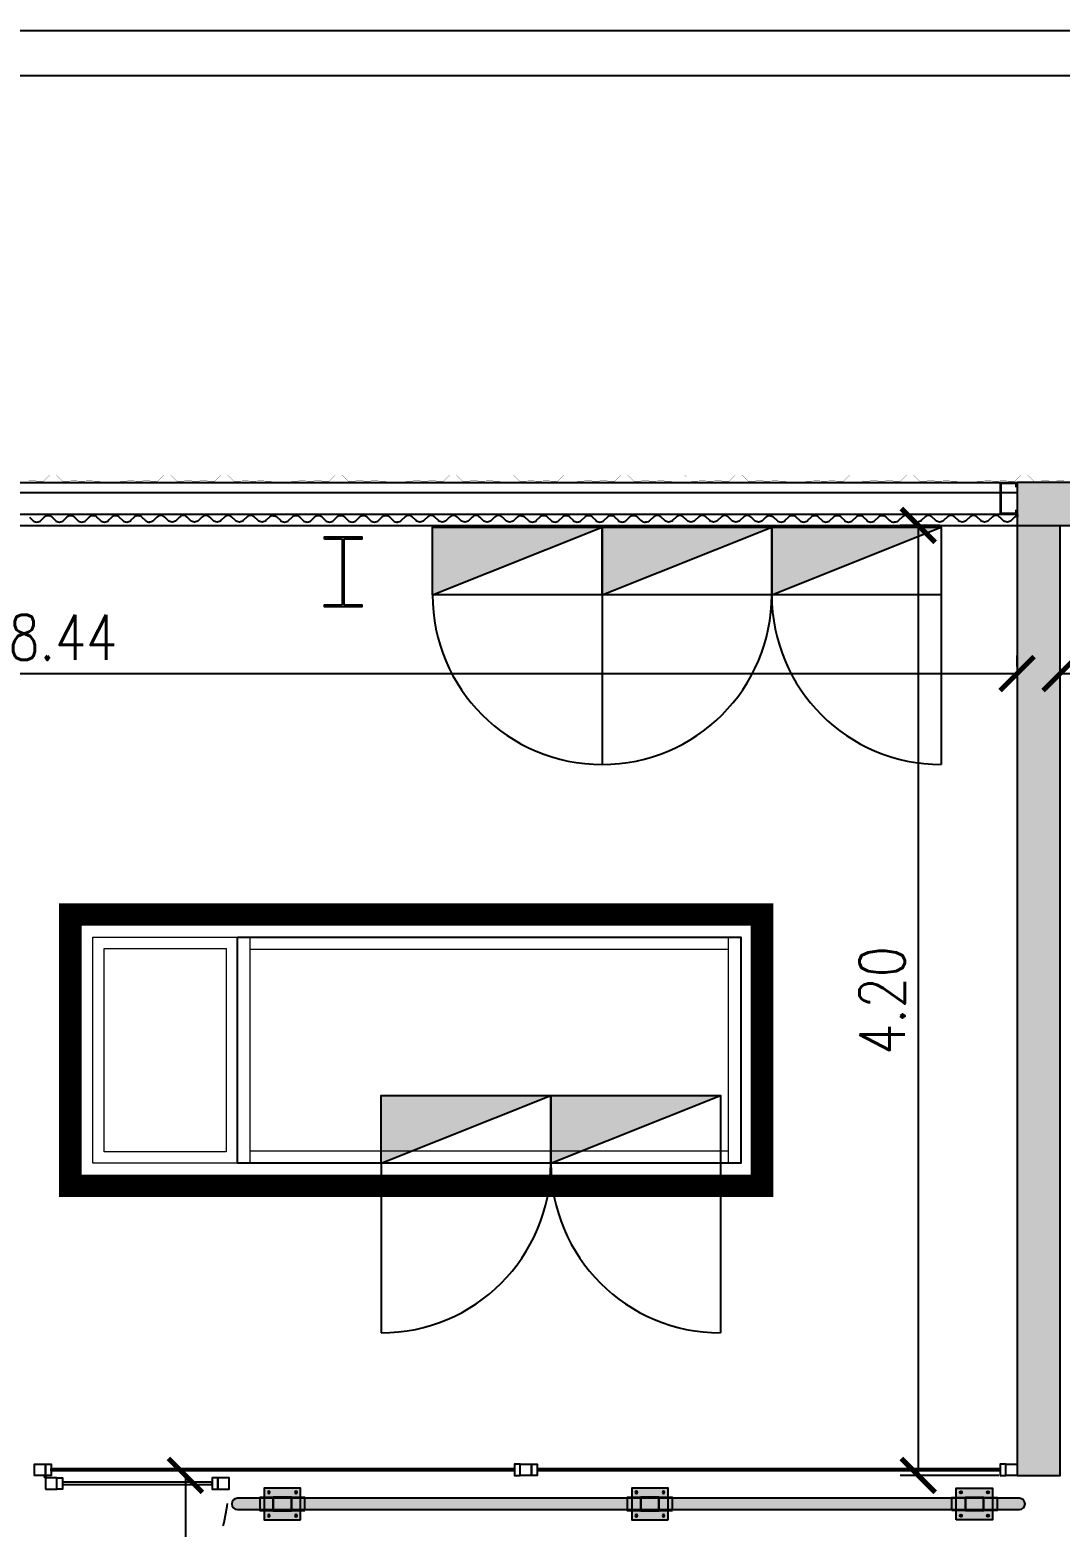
# Model space of a CAD drawing. Header units: millimetres. Extents: x -129 to 3172, y -143 to 919.
# Drawn here: x -49.12 to -44.57, y 37.16 to 43.78 of the extents above; entities that cross this region are included whole.
import ezdxf

# ---------------------------------------------------------------- set-up
doc = ezdxf.new("R2010")
doc.units = ezdxf.units.MM
doc.header["$LTSCALE"] = 0.1
doc.linetypes.add('DASHED2', pattern=[0.375, 0.25, -0.125])
doc.linetypes.add('HIDDEN', pattern=[9.525, 6.35, -3.175])
for name, color, linetype in [('A-CHAPA ACANALADA', 8, 'Continuous'), ('A-CHAPA TRAPEZOIDAL', 3, 'Continuous'), ('A-MURO BLOCK', 4, 'Continuous'), ('A-VISTAS', 251, 'Continuous'), ('C-METALICA', 8, 'Continuous'), ('D-PARACHOQUE', 8, 'Continuous'), ('E-GENERAL', 8, 'Continuous'), ('H-HATCH MURO', 252, 'Continuous'), ('MET-COLUMNA METALICA', 3, 'Continuous'), ('MET-CORREAS DE CV', 1, 'Continuous'), ('MET-LANA VIDRIO', 8, 'Continuous'), ('P-PINT VIAL AMARILLA', 9, 'Continuous'), ('RLV-CORDONES', 2, 'Continuous'), ('zA-COTAS', 1, 'Continuous')]:
    doc.layers.add(name, color=color, linetype=linetype)
doc.styles.add('ROMANS', font='ROMANS.SHX', dxfattribs={"width": 0.8, "height": 0.2})
doc.linetypes.add('REFERENCIAL CORTE TRANSVERSAL WM$0$BATTING', pattern='A,0.00254,-2.54,[134,ltypeshp.shx,S=2.54,R=0,X=-2.54,Y=0],-5.08,[134,ltypeshp.shx,S=2.54,R=180,X=2.54,Y=0],-2.54', length=10.16254)
doc.dimstyles.new('COTA 1-125', dxfattribs={"dimtxt": 0.2, "dimasz": 0.15, "dimexe": 0.08, "dimexo": 0.08, "dimgap": 0.06, "dimtad": 1, "dimzin": 0, "dimdsep": 46, "dimtxsty": 'ROMANS', "dimblk": 'ARCHTICK', "dimcen": 0, "dimclrd": 256, "dimclre": 8, "dimclrt": 3, "dimadec": 0, "dimazin": 0, "dimtfac": 1, "dimtofl": 0, "dimtmove": 0, "dimatfit": 3, "dimldrblk": 'ARCHTICK', "dimfxl": 1, "dimtolj": 1, "dimtzin": 0, "dimlwd": -1, "dimlwe": -1, "dimarcsym": 0})

# ---------------------------------------------------------------- blocks, each defined once
blk = doc.blocks.new('GABINETE 1500')
at = {"layer": 'E-GENERAL', "ltscale": 2000}
h = blk.add_hatch(color=256, dxfattribs=at)
edge = h.paths.add_edge_path(flags=17)
edge.add_line((0, 0), (750, 300))
h.paths.add_polyline_path([(0, 0), (750, 300), (0, 300)])
h = blk.add_hatch(color=256, dxfattribs=at)
edge = h.paths.add_edge_path(flags=17)
edge.add_line((750, 0), (1500, 300))
h.paths.add_polyline_path([(750, 0), (1500, 300), (750, 300)])
for p, q in [((0, 0), (750, 300)), ((750, 0), (1500, 300))]:
    blk.add_line(p, q, dxfattribs=at)
at = {"layer": 'E-GENERAL'}
for p, q in [((0, 0), (0, -750)), ((1500, 0), (1500, -750))]:
    blk.add_line(p, q, dxfattribs=at)
at = {"layer": 'E-GENERAL', "ltscale": 2000}
for points in [[(0, 0), (0, 300), (750, 300), (750, 0)], [(750, 0), (750, 300), (1500, 300), (1500, 0)]]:
    blk.add_lwpolyline(points, close=True, dxfattribs=at)
at = {"layer": 'E-GENERAL', "linetype": 'Continuous'}
for centre, start, end in [((0, 0), 270, 360), ((1500, 0), 180, 270)]:
    blk.add_arc(centre, 750, start, end, dxfattribs=at)
blk = doc.blocks.new('GABINETE 750')
at = {"layer": 'E-GENERAL', "ltscale": 2000}
h = blk.add_hatch(color=256, dxfattribs=at)
edge = h.paths.add_edge_path(flags=17)
edge.add_line((0, -300), (750, 0))
h.paths.add_polyline_path([(0, -300), (750, 0), (0, 0)])
blk.add_line((0, -300), (750, 0), dxfattribs=at)
at = {"layer": 'E-GENERAL'}
blk.add_line((750, -300), (750, -1050), dxfattribs=at)
at = {"layer": 'E-GENERAL', "ltscale": 2000}
blk.add_lwpolyline([(0, -300), (0, 0), (750, 0), (750, -300)], close=True, dxfattribs=at)
at = {"layer": 'E-GENERAL'}
blk.add_arc((750, -300), 750, 180, 270, dxfattribs=at)
blk = doc.blocks.new('CMETP')
at = {"layer": 'MET-COLUMNA METALICA'}
blk.add_hatch(color=256, dxfattribs=at).paths.add_polyline_path([(-0.0825, 0), (-0.0825, 0.0097), (-0.0073, 0.0097, 0.414214), (-0.0029, 0.0141), (-0.0029, 0.2958, 0.414214), (-0.0073, 0.3002), (-0.0825, 0.3002), (-0.0825, 0.31), (0.0825, 0.31), (0.0825, 0.3002), (0.0073, 0.3002, 0.414214), (0.0029, 0.2958), (0.0029, 0.0141, 0.414214), (0.0073, 0.0097), (0.0825, 0.0097), (0.0825, 0)])
blk.add_lwpolyline([(0.0825, 0.3002), (0.0825, 0.31), (-0.0825, 0.31), (-0.0825, 0.3002), (-0.0073, 0.3002, -0.414214), (-0.0029, 0.2958), (-0.0029, 0.0141, -0.414214), (-0.0073, 0.0097), (-0.0825, 0.0097), (-0.0825, 0), (0.0825, 0), (0.0825, 0.0097), (0.0073, 0.0097, -0.414214), (0.0029, 0.0141), (0.0029, 0.2958, -0.414214), (0.0073, 0.3002)], format="xyb", close=True, dxfattribs=at)
blk = doc.blocks.new('CF')
at = {"layer": 'E-GENERAL', "ltscale": 2000}
h = blk.add_hatch(color=256, dxfattribs=at)
edge = h.paths.add_edge_path(flags=17)
edge.add_line((-1.6836, -1.1), (-0.9336, -0.8))
h.paths.add_polyline_path([(-1.6836, -1.1), (-0.9336, -0.8), (-1.6836, -0.8)])
h = blk.add_hatch(color=256, dxfattribs=at)
edge = h.paths.add_edge_path(flags=17)
edge.add_line((-0.9336, -1.1), (-0.1836, -0.8))
h.paths.add_polyline_path([(-0.9336, -1.1), (-0.1836, -0.8), (-0.9336, -0.8)])
at = {"layer": 'E-GENERAL', "lineweight": 0}
for p, q in [((-2.3186, -0.1), (-2.3186, -1.1)), ((-2.2636, -1.1), (-2.2636, -0.1)), ((-0.1486, -0.155), (-2.2636, -0.155))]:
    blk.add_line(p, q, dxfattribs=at)
at = {"layer": 'E-GENERAL', "ltscale": 2000}
for p, q in [((-1.6836, -1.1), (-0.9336, -0.8)), ((-0.9336, -1.1), (-0.1836, -0.8))]:
    blk.add_line(p, q, dxfattribs=at)
at = {"layer": 'E-GENERAL'}
for p, q in [((-1.6836, -1.1), (-1.6836, -1.85)), ((-0.1836, -1.1), (-0.1836, -1.85))]:
    blk.add_line(p, q, dxfattribs=at)
at = {"layer": 'E-GENERAL', "lineweight": 0}
for points in [[(-2.3186, -1.1), (-2.9586, -1.1), (-2.9586, -0.1), (-2.3186, -0.1), (-2.3186, -1.1)], [(-0.0936, -1.1), (-0.0936, -0.1), (-0.1486, -0.1), (-0.1486, -1.1), (-0.0936, -1.1)], [(-2.2636, -1.045), (-0.1486, -1.045)]]:
    blk.add_lwpolyline(points, dxfattribs=at)
at = {"layer": 'E-GENERAL'}
blk.add_lwpolyline([(-2.3186, -0.1), (-0.0936, -0.1), (-0.0936, -1.1), (-2.3186, -1.1)], close=True, dxfattribs=at)
at = {"layer": 'E-GENERAL', "lineweight": 0}
blk.add_lwpolyline([(-2.9086, -0.15), (-2.3686, -0.15), (-2.3686, -1.05), (-2.9086, -1.05)], close=True, dxfattribs=at)
at = {"layer": 'E-GENERAL', "ltscale": 2000}
for points in [[(-1.6836, -1.1), (-1.6836, -0.8), (-0.9336, -0.8), (-0.9336, -1.1)], [(-0.9336, -1.1), (-0.9336, -0.8), (-0.1836, -0.8), (-0.1836, -1.1)]]:
    blk.add_lwpolyline(points, close=True, dxfattribs=at)
at = {"layer": 'E-GENERAL'}
for centre, start, end in [((-1.6836, -1.1), 270, 0), ((-0.1836, -1.1), 180, 270)]:
    blk.add_arc(centre, 0.75, start, end, dxfattribs=at)
at = {"layer": 'P-PINT VIAL AMARILLA', "const_width": 0.1}
blk.add_lwpolyline([(-3.0586, -1.2), (0, -1.2), (0, 0), (-3.0586, 0)], close=True, dxfattribs=at)
blk = doc.blocks.new('PLT - Parachoque pie')
at = {"layer": 'D-PARACHOQUE'}
blk.add_hatch(color=254, dxfattribs=at).paths.add_polyline_path([(0, 0.16), (0.14, 0.16), (0.14, 0), (0, 0)])
h = blk.add_hatch(color=253, dxfattribs=at)
h.paths.add_polyline_path([(0.041, 0.18), (0.099, 0.18), (0.099, 0.12), (0.041, 0.12)])
h.paths.add_polyline_path([(0.04, 0.12), (0.1, 0.12), (0.1, 0.04), (0.04, 0.04)])
h.paths.add_polyline_path([(0.041, 0.04), (0.099, 0.04), (0.099, -0.02), (0.041, -0.02)])
for points in [[(0, 0.16), (0.14, 0.16), (0.14, 0), (0, 0)], [(0.041, 0.18), (0.099, 0.18), (0.099, 0.12), (0.041, 0.12)], [(0.04, 0.12), (0.1, 0.12), (0.1, 0.04), (0.04, 0.04)], [(0.041, 0.04), (0.099, 0.04), (0.099, -0.02), (0.041, -0.02)]]:
    blk.add_lwpolyline(points, close=True, dxfattribs=at)
for centre in [(0.0184, 0.1398, -0.0122), (0.1216, 0.1398, -0.0122), (0.0184, 0.0202, -0.0122), (0.1216, 0.0202, -0.0122)]:
    blk.add_circle(centre, 0.00498, dxfattribs=at)
blk = doc.blocks.new('_ARCHTICK')
at = {"color": 0, "linetype": 'ByBlock', "const_width": 0.15}
blk.add_lwpolyline([(-0.5, -0.5), (0.5, 0.5)], dxfattribs=at)
blk = doc.blocks.new('*D385')
at = {"layer": 'Defpoints', "color": 0, "transparency": 16777216}
for p in [(-44.7588, 40.9333), (-53.1984, 40.8846, -0.023), (-44.7588, 40.8846, -0.0132)]:
    blk.add_point(p, dxfattribs=at)
at = {"layer": 'zA-COTAS', "color": 8, "linetype": 'HIDDEN', "transparency": 16777216}
for p, q in [((-53.1984, 40.9646), (-53.1984, 41.0133)), ((-44.7588, 40.9646), (-44.7588, 41.0133))]:
    blk.add_line(p, q, dxfattribs=at)
at = {"layer": 'zA-COTAS', "transparency": 16777216}
blk.add_line((-53.1984, 40.9333), (-44.7588, 40.9333), dxfattribs=at)
at = {"layer": 'zA-COTAS', "transparency": 16777216, "xscale": 0.15, "yscale": 0.15, "zscale": 0.15, "rotation": 180}
blk.add_blockref('_ARCHTICK', (-53.1984, 40.9333), dxfattribs=at)
at = {"layer": 'zA-COTAS', "transparency": 16777216, "xscale": 0.15, "yscale": 0.15, "zscale": 0.15}
blk.add_blockref('_ARCHTICK', (-44.7588, 40.9333), dxfattribs=at)
at = {"layer": 'zA-COTAS', "color": 3, "transparency": 16777216, "insert": (-48.9786, 41.0933), "char_height": 0.2, "attachment_point": 5, "style": 'ROMANS'}
blk.add_mtext('\\A1;8.44', dxfattribs=at)
blk = doc.blocks.new('*D386')
at = {"layer": 'Defpoints', "color": 0, "transparency": 16777216}
for p in [(-44.5688, 40.933, -0.0219), (-41.7243, 40.933), (-41.7243, 40.8846, 0.0017)]:
    blk.add_point(p, dxfattribs=at)
at = {"layer": 'zA-COTAS', "color": 8, "linetype": 'HIDDEN', "transparency": 16777216}
blk.add_line((-41.7243, 40.9646), (-41.7243, 41.013), dxfattribs=at)
at = {"layer": 'zA-COTAS', "transparency": 16777216}
blk.add_line((-44.5688, 40.933), (-41.7243, 40.933), dxfattribs=at)
at = {"layer": 'zA-COTAS', "transparency": 16777216, "xscale": 0.15, "yscale": 0.15, "zscale": 0.15, "rotation": 180}
blk.add_blockref('_ARCHTICK', (-44.5688, 40.933), dxfattribs=at)
at = {"layer": 'zA-COTAS', "transparency": 16777216, "xscale": 0.15, "yscale": 0.15, "zscale": 0.15}
blk.add_blockref('_ARCHTICK', (-41.7243, 40.933), dxfattribs=at)
at = {"layer": 'zA-COTAS', "color": 3, "transparency": 16777216, "insert": (-43.1465, 41.093), "char_height": 0.2, "attachment_point": 5, "style": 'ROMANS'}
blk.add_mtext('\\A1;2.84', dxfattribs=at)
blk = doc.blocks.new('*D391')
at = {"layer": 'Defpoints', "color": 0, "transparency": 16777216}
for p in [(-45.0202, 41.5881, -0.0219), (-45.1959, 37.3866), (-44.7588, 37.3866, -0.0132)]:
    blk.add_point(p, dxfattribs=at)
at = {"layer": 'zA-COTAS', "color": 8, "linetype": 'HIDDEN', "transparency": 16777216}
for p, q in [((-45.1002, 41.5881), (-45.2759, 41.5881)), ((-44.8388, 37.3866), (-45.2759, 37.3866))]:
    blk.add_line(p, q, dxfattribs=at)
at = {"layer": 'zA-COTAS', "transparency": 16777216}
blk.add_line((-45.1959, 41.5881), (-45.1959, 37.3866), dxfattribs=at)
at = {"layer": 'zA-COTAS', "transparency": 16777216, "xscale": 0.15, "yscale": 0.15, "zscale": 0.15}
for p, rotation in [((-45.1959, 41.5881), 90), ((-45.1959, 37.3866), 270)]:
    blk.add_blockref('_ARCHTICK', p, dxfattribs=dict(at, rotation=rotation))
at = {"layer": 'zA-COTAS', "color": 3, "transparency": 16777216, "insert": (-45.3559, 39.4873), "char_height": 0.2, "attachment_point": 5, "rotation": 90, "style": 'ROMANS'}
blk.add_mtext('\\A1;4.20', dxfattribs=at)
blk = doc.blocks.new('*D421')
at = {"layer": 'Defpoints', "color": 0, "transparency": 16777216}
for p in [(-48.4367, 37.3866, 0.0017), (-48.4367, 4.5807), (-48.2227, 4.5807, -0.0201)]:
    blk.add_point(p, dxfattribs=at)
at = {"layer": 'zA-COTAS', "transparency": 16777216}
blk.add_line((-48.4367, 37.3866), (-48.4367, 4.5807), dxfattribs=at)
at = {"layer": 'zA-COTAS', "color": 8, "linetype": 'HIDDEN', "transparency": 16777216}
blk.add_line((-48.3027, 4.5807), (-48.5167, 4.5807), dxfattribs=at)
at = {"layer": 'zA-COTAS', "transparency": 16777216, "xscale": 0.15, "yscale": 0.15, "zscale": 0.15}
for p, rotation in [((-48.4367, 37.3866), 90), ((-48.4367, 4.5807), 270)]:
    blk.add_blockref('_ARCHTICK', p, dxfattribs=dict(at, rotation=rotation))
at = {"layer": 'zA-COTAS', "color": 3, "transparency": 16777216, "insert": (-48.5967, 20.9836), "char_height": 0.2, "attachment_point": 5, "rotation": 90, "style": 'ROMANS'}
blk.add_mtext('\\A1;32.81', dxfattribs=at)

msp = doc.modelspace()

# ---------------------------------------------------------------- hatches: boundary and pattern name
at = {"layer": 'D-PARACHOQUE'}
h = msp.add_hatch(color=253, dxfattribs=at)
edge = h.paths.add_edge_path()
edge.add_arc((-44.7488, 37.2605), 0.025, 270, 450)
edge.add_line((-44.7488, 37.2855), (-48.2067, 37.2855))
edge.add_arc((-48.2067, 37.2605), 0.025, 90, 270)
edge.add_line((-48.2067, 37.2355), (-44.7488, 37.2355))
at = {"layer": 'H-HATCH MURO'}
for points in [[(-41.5288, 41.5881), (-41.5288, 41.778), (-44.7588, 41.778), (-44.7588, 41.588)], [(-44.5688, 41.5881), (-44.7588, 41.5881), (-44.7588, 37.3866), (-44.5688, 37.3866)]]:
    msp.add_hatch(color=256, dxfattribs=at).paths.add_polyline_path(points)

# ---------------------------------------------------------------- linework, layer by layer
at = {"layer": 'A-CHAPA ACANALADA', "elevation": 0.0006}
for points in [[(-49.1265, 41.6252), (-49.1125, 41.6111, 0.414214), (-49.075, 41.6111), (-49.0609, 41.6252, -0.414214), (-49.0265, 41.6252), (-49.0125, 41.6111, 0.414214), (-48.975, 41.6111), (-48.9609, 41.6252, -0.414214), (-48.9278, 41.6252), (-48.9138, 41.6111, 0.414214), (-48.8763, 41.6111), (-48.8622, 41.6252, -0.414214), (-48.8278, 41.6252), (-48.8138, 41.6111, 0.414214), (-48.7763, 41.6111), (-48.7622, 41.6252, -0.414214), (-48.7292, 41.6252), (-48.7151, 41.6111, 0.414214), (-48.6776, 41.6111), (-48.6636, 41.6252, -0.414214), (-48.6292, 41.6252), (-48.6151, 41.6111, 0.219544), (-48.5937, 41.6032, 0.923906)], [(-48.048, 41.6315), (-48.0483, 41.6315, 0.181707), (-48.0652, 41.6252), (-48.0792, 41.6111, -0.414214), (-48.1167, 41.6111), (-48.1308, 41.6252, 0.414214), (-48.1652, 41.6252), (-48.1792, 41.6111, -0.414214), (-48.2167, 41.6111), (-48.2308, 41.6252, 0.414214), (-48.2638, 41.6252), (-48.2779, 41.6111, -0.414214), (-48.3154, 41.6111), (-48.3294, 41.6252, 0.414214), (-48.3638, 41.6252), (-48.3779, 41.6111, -0.414214), (-48.4154, 41.6111), (-48.4294, 41.6252, 0.414214), (-48.4625, 41.6252), (-48.4765, 41.6111, -0.414214), (-48.514, 41.6111), (-48.5281, 41.6252, 0.414214), (-48.5625, 41.6252), (-48.5765, 41.6111, -0.219544), (-48.598, 41.6032, -0.923906)], [(-48.048, 41.6315), (-48.0476, 41.6315, -0.181707), (-48.0308, 41.6252), (-48.0167, 41.6111, 0.414214), (-47.9792, 41.6111), (-47.9652, 41.6252, -0.414214), (-47.9308, 41.6252), (-47.9167, 41.6111, 0.414214), (-47.8792, 41.6111), (-47.8652, 41.6252, -0.414214), (-47.8321, 41.6252), (-47.818, 41.6111, 0.414214), (-47.7805, 41.6111), (-47.7665, 41.6252, -0.414214), (-47.7321, 41.6252), (-47.718, 41.6111, 0.414214), (-47.6805, 41.6111), (-47.6665, 41.6252, -0.414214), (-47.6334, 41.6252), (-47.6194, 41.6111, 0.414214), (-47.5819, 41.6111), (-47.5678, 41.6252, -0.414214), (-47.5334, 41.6252), (-47.5194, 41.6111, 0.219544), (-47.498, 41.6032, 0.923906)], [(-46.9522, 41.6315), (-46.9525, 41.6315, 0.181707), (-46.9694, 41.6252), (-46.9835, 41.6111, -0.414214), (-47.021, 41.6111), (-47.035, 41.6252, 0.414214), (-47.0694, 41.6252), (-47.0835, 41.6111, -0.414214), (-47.121, 41.6111), (-47.135, 41.6252, 0.414214), (-47.1681, 41.6252), (-47.1821, 41.6111, -0.414214), (-47.2196, 41.6111), (-47.2337, 41.6252, 0.414214), (-47.2681, 41.6252), (-47.2821, 41.6111, -0.414214), (-47.3196, 41.6111), (-47.3337, 41.6252, 0.414214), (-47.3668, 41.6252), (-47.3808, 41.6111, -0.414214), (-47.4183, 41.6111), (-47.4323, 41.6252, 0.414214), (-47.4668, 41.6252), (-47.4808, 41.6111, -0.219544), (-47.5022, 41.6032, -0.923906)], [(-46.9522, 41.6315), (-46.9519, 41.6315, -0.181707), (-46.935, 41.6252), (-46.921, 41.6111, 0.414214), (-46.8835, 41.6111), (-46.8694, 41.6252, -0.414214), (-46.835, 41.6252), (-46.821, 41.6111, 0.414214), (-46.7835, 41.6111), (-46.7694, 41.6252, -0.414214), (-46.7363, 41.6252), (-46.7223, 41.6111, 0.414214), (-46.6848, 41.6111), (-46.6708, 41.6252, -0.414214), (-46.6363, 41.6252), (-46.6223, 41.6111, 0.414214), (-46.5848, 41.6111), (-46.5708, 41.6252, -0.414214), (-46.5377, 41.6252), (-46.5236, 41.6112, 0.414214), (-46.4861, 41.6112), (-46.4721, 41.6252, -0.414214), (-46.4377, 41.6252), (-46.4236, 41.6112, 0.219544), (-46.4022, 41.6033, 0.923906)], [(-45.8522, 41.6316), (-45.8525, 41.6316, 0.181707), (-45.8694, 41.6252), (-45.8835, 41.6112, -0.414214), (-45.921, 41.6112), (-45.935, 41.6252, 0.414214), (-45.9694, 41.6252), (-45.9835, 41.6112, -0.414214), (-46.021, 41.6112), (-46.035, 41.6252, 0.414214), (-46.0681, 41.6252), (-46.0821, 41.6112, -0.414214), (-46.1196, 41.6112), (-46.1337, 41.6252, 0.414214), (-46.1681, 41.6252), (-46.1821, 41.6112, -0.414214), (-46.2196, 41.6112), (-46.2337, 41.6252, 0.414214), (-46.2668, 41.6252), (-46.2808, 41.6112, -0.414214), (-46.3183, 41.6112), (-46.3323, 41.6252, 0.414214), (-46.3668, 41.6252), (-46.3808, 41.6112, -0.219544), (-46.4022, 41.6033, -0.923906)], [(-45.8525, 41.6316), (-45.8522, 41.6316, -0.181707), (-45.8353, 41.6252), (-45.8213, 41.6112, 0.414214), (-45.7838, 41.6112), (-45.7697, 41.6252, -0.414214), (-45.7353, 41.6252), (-45.7213, 41.6112, 0.414214), (-45.6838, 41.6112), (-45.6697, 41.6252, -0.414214), (-45.6367, 41.6252), (-45.6226, 41.6112, 0.414214), (-45.5851, 41.6112), (-45.5711, 41.6252, -0.414214), (-45.5367, 41.6252), (-45.5226, 41.6112, 0.414214), (-45.4851, 41.6112), (-45.4711, 41.6252, -0.414214), (-45.438, 41.6252), (-45.4239, 41.6112, 0.414214), (-45.3864, 41.6112), (-45.3724, 41.6252, -0.414214), (-45.338, 41.6252), (-45.3239, 41.6112, 0.219544), (-45.3025, 41.6033, 0.923906)], [(-44.7525, 41.6315), (-44.7528, 41.6315, 0.181707), (-44.7697, 41.6252), (-44.7838, 41.6111, -0.414214), (-44.8213, 41.6111), (-44.8353, 41.6252, 0.414214), (-44.8697, 41.6252), (-44.8838, 41.6111, -0.414214), (-44.9213, 41.6111), (-44.9353, 41.6252, 0.414214), (-44.9684, 41.6252), (-44.9824, 41.6111, -0.414214), (-45.0199, 41.6111), (-45.034, 41.6252, 0.414214), (-45.0684, 41.6252), (-45.0824, 41.6111, -0.414214), (-45.1199, 41.6111), (-45.134, 41.6252, 0.414214), (-45.1671, 41.6252), (-45.1811, 41.6112, -0.414214), (-45.2186, 41.6112), (-45.2327, 41.6252, 0.414214), (-45.2671, 41.6252), (-45.2811, 41.6112, -0.219544), (-45.3025, 41.6033, -0.923906)]]:
    msp.add_lwpolyline(points, format="xyb", dxfattribs=at)
at = {"layer": 'A-CHAPA TRAPEZOIDAL'}
for points in [[(-49.0652, 41.7828, 0.0006, 0.0006, 0), (-49.0952, 41.7828, 0.0006, 0.0006, 0), (-49.0992, 41.7868, 0.0006, 0.0006, 0), (-49.1297, 41.7868, 0.0006, 0.0006, 0)], [(-47.5492, 41.7828, 0.0006, 0.0006, 0), (-47.5792, 41.7828, 0.0006, 0.0006, 0), (-47.5832, 41.7868, 0.0006, 0.0006, 0), (-47.6138, 41.7868, 0.0006, 0.0006, 0), (-47.6178, 41.7828, 0.0006, 0.0006, 0), (-47.6478, 41.7828, 0.0006, 0.0006, 0), (-47.6518, 41.7868, 0.0006, 0.0006, 0), (-47.6818, 41.7868, 0.0006, 0.0006, 0), (-47.6858, 41.7828, 0.0006, 0.0006, 0), (-47.7158, 41.7828, 0.0006, 0.0006, 0), (-47.744, 41.8111, 0.0006, 0.0006, 0), (-47.774, 41.8111, 0.0006, 0.0006, 0), (-47.8023, 41.7828, 0.0006, 0.0006, 0), (-47.8323, 41.7828, 0.0006, 0.0006, 0), (-47.8363, 41.7868, 0.0006, 0.0006, 0), (-47.8663, 41.7868, 0.0006, 0.0006, 0), (-47.8703, 41.7828, 0.0006, 0.0006, 0), (-47.9003, 41.7828, 0.0006, 0.0006, 0), (-47.9043, 41.7868, 0.0006, 0.0006, 0), (-47.9343, 41.7868, 0.0006, 0.0006, 0), (-47.9383, 41.7828, 0.0006, 0.0006, 0), (-47.9683, 41.7828, 0.0006, 0.0006, 0), (-47.9966, 41.8111, 0.0006, 0.0006, 0), (-48.0266, 41.8111, 0.0006, 0.0006, 0), (-48.0549, 41.7828, 0.0006, 0.0006, 0), (-48.0849, 41.7828, 0.0006, 0.0006, 0), (-48.0889, 41.7868, 0.0006, 0.0006, 0), (-48.1189, 41.7868, 0.0006, 0.0006, 0), (-48.1229, 41.7828, 0.0006, 0.0006, 0), (-48.1529, 41.7828, 0.0006, 0.0006, 0), (-48.1569, 41.7868, 0.0006, 0.0006, 0), (-48.1869, 41.7868, 0.0006, 0.0006, 0), (-48.1909, 41.7828, 0.0006, 0.0006, 0), (-48.2209, 41.7828, 0.0006, 0.0006, 0), (-48.2492, 41.8111, 0.0006, 0.0006, 0), (-48.2792, 41.8111, 0.0006, 0.0006, 0), (-48.3075, 41.7828, 0.0006, 0.0006, 0), (-48.3375, 41.7828, 0.0006, 0.0006, 0), (-48.3415, 41.7868, 0.0006, 0.0006, 0), (-48.3715, 41.7868, 0.0006, 0.0006, 0), (-48.3755, 41.7828, 0.0006, 0.0006, 0), (-48.4055, 41.7828, 0.0006, 0.0006, 0), (-48.4095, 41.7868, 0.0006, 0.0006, 0), (-48.4395, 41.7868, 0.0006, 0.0006, 0), (-48.4435, 41.7828, 0.0006, 0.0006, 0), (-48.4735, 41.7828, 0.0006, 0.0006, 0), (-48.5017, 41.8111, 0.0006, 0.0006, 0), (-48.5317, 41.8111, 0.0006, 0.0006, 0), (-48.56, 41.7828, 0.0006, 0.0006, 0), (-48.59, 41.7828, 0.0006, 0.0006, 0), (-48.594, 41.7868, 0.0006, 0.0006, 0), (-48.624, 41.7868, 0.0006, 0.0006, 0), (-48.628, 41.7828, 0.0006, 0.0006, 0), (-48.658, 41.7828, 0.0006, 0.0006, 0), (-48.662, 41.7868, 0.0006, 0.0006, 0), (-48.692, 41.7868, 0.0006, 0.0006, 0), (-48.696, 41.7828, 0.0006, 0.0006, 0), (-48.726, 41.7828, 0.0006, 0.0006, 0), (-48.7543, 41.8111, 0.0006, 0.0006, 0), (-48.7843, 41.8111, 0.0006, 0.0006, 0), (-48.8126, 41.7828, 0.0006, 0.0006, 0), (-48.8426, 41.7828, 0.0006, 0.0006, 0), (-48.8466, 41.7868, 0.0006, 0.0006, 0), (-48.8766, 41.7868, 0.0006, 0.0006, 0), (-48.8806, 41.7828, 0.0006, 0.0006, 0), (-48.9106, 41.7828, 0.0006, 0.0006, 0), (-48.9146, 41.7868, 0.0006, 0.0006, 0), (-48.9446, 41.7868, 0.0006, 0.0006, 0), (-48.9486, 41.7828, 0.0006, 0.0006, 0), (-48.9786, 41.7828, 0.0006, 0.0006, 0), (-49.0069, 41.8111, 0.0006, 0.0006, 0), (-49.0369, 41.8111, 0.0006, 0.0006, 0), (-49.0652, 41.7828, 0, 0, 0)], [(-46.0332, 41.7828, 0.0006, 0.0006, 0), (-46.0632, 41.7828, 0.0006, 0.0006, 0), (-46.0672, 41.7868, 0.0006, 0.0006, 0), (-46.0978, 41.7868, 0.0006, 0.0006, 0), (-46.1018, 41.7828, 0.0006, 0.0006, 0), (-46.1318, 41.7828, 0.0006, 0.0006, 0), (-46.1358, 41.7868, 0.0006, 0.0006, 0), (-46.1658, 41.7868, 0.0006, 0.0006, 0), (-46.1698, 41.7828, 0.0006, 0.0006, 0), (-46.1998, 41.7828, 0.0006, 0.0006, 0), (-46.2281, 41.8111, 0.0006, 0.0006, 0), (-46.2581, 41.8111, 0.0006, 0.0006, 0), (-46.2863, 41.7828, 0.0006, 0.0006, 0), (-46.3163, 41.7828, 0.0006, 0.0006, 0), (-46.3203, 41.7868, 0.0006, 0.0006, 0), (-46.3503, 41.7868, 0.0006, 0.0006, 0), (-46.3543, 41.7828, 0.0006, 0.0006, 0), (-46.3843, 41.7828, 0.0006, 0.0006, 0), (-46.3883, 41.7868, 0.0006, 0.0006, 0), (-46.4183, 41.7868, 0.0006, 0.0006, 0), (-46.4223, 41.7828, 0.0006, 0.0006, 0), (-46.4523, 41.7828, 0.0006, 0.0006, 0), (-46.4806, 41.8111, 0.0006, 0.0006, 0), (-46.5106, 41.8111, 0.0006, 0.0006, 0), (-46.5389, 41.7828, 0.0006, 0.0006, 0), (-46.5689, 41.7828, 0.0006, 0.0006, 0), (-46.5729, 41.7868, 0.0006, 0.0006, 0), (-46.6029, 41.7868, 0.0006, 0.0006, 0), (-46.6069, 41.7828, 0.0006, 0.0006, 0), (-46.6369, 41.7828, 0.0006, 0.0006, 0), (-46.6409, 41.7868, 0.0006, 0.0006, 0), (-46.6709, 41.7868, 0.0006, 0.0006, 0), (-46.6749, 41.7828, 0.0006, 0.0006, 0), (-46.7049, 41.7828, 0.0006, 0.0006, 0), (-46.7332, 41.8111, 0.0006, 0.0006, 0), (-46.7632, 41.8111, 0.0006, 0.0006, 0), (-46.7915, 41.7828, 0.0006, 0.0006, 0), (-46.8215, 41.7828, 0.0006, 0.0006, 0), (-46.8255, 41.7868, 0.0006, 0.0006, 0), (-46.8555, 41.7868, 0.0006, 0.0006, 0), (-46.8595, 41.7828, 0.0006, 0.0006, 0), (-46.8895, 41.7828, 0.0006, 0.0006, 0), (-46.8935, 41.7868, 0.0006, 0.0006, 0), (-46.9235, 41.7868, 0.0006, 0.0006, 0), (-46.9275, 41.7828, 0.0006, 0.0006, 0), (-46.9575, 41.7828, 0.0006, 0.0006, 0), (-46.9858, 41.8111, 0.0006, 0.0006, 0), (-47.0158, 41.8111, 0.0006, 0.0006, 0), (-47.044, 41.7828, 0.0006, 0.0006, 0), (-47.074, 41.7828, 0.0006, 0.0006, 0), (-47.078, 41.7868, 0.0006, 0.0006, 0), (-47.108, 41.7868, 0.0006, 0.0006, 0), (-47.112, 41.7828, 0.0006, 0.0006, 0), (-47.142, 41.7828, 0.0006, 0.0006, 0), (-47.146, 41.7868, 0.0006, 0.0006, 0), (-47.176, 41.7868, 0.0006, 0.0006, 0), (-47.18, 41.7828, 0.0006, 0.0006, 0), (-47.21, 41.7828, 0.0006, 0.0006, 0), (-47.2383, 41.8111, 0.0006, 0.0006, 0), (-47.2683, 41.8111, 0.0006, 0.0006, 0), (-47.2966, 41.7828, 0.0006, 0.0006, 0), (-47.3266, 41.7828, 0.0006, 0.0006, 0), (-47.3306, 41.7868, 0.0006, 0.0006, 0), (-47.3606, 41.7868, 0.0006, 0.0006, 0), (-47.3646, 41.7828, 0.0006, 0.0006, 0), (-47.3946, 41.7828, 0.0006, 0.0006, 0), (-47.3986, 41.7868, 0.0006, 0.0006, 0), (-47.4286, 41.7868, 0.0006, 0.0006, 0), (-47.4326, 41.7828, 0.0006, 0.0006, 0), (-47.4626, 41.7828, 0.0006, 0.0006, 0), (-47.4909, 41.8111, 0.0006, 0.0006, 0), (-47.5209, 41.8111, 0.0006, 0.0006, 0), (-47.5492, 41.7828, 0, 0, 0)], [(-45.0114, 41.7943, 0.0006, 0.0006, 0), (-45.0229, 41.7828, 0.0006, 0.0006, 0), (-45.0529, 41.7828, 0.0006, 0.0006, 0), (-45.0569, 41.7868, 0.0006, 0.0006, 0), (-45.0869, 41.7868, 0.0006, 0.0006, 0), (-45.0909, 41.7828, 0.0006, 0.0006, 0), (-45.1209, 41.7828, 0.0006, 0.0006, 0), (-45.1249, 41.7868, 0.0006, 0.0006, 0), (-45.1549, 41.7868, 0.0006, 0.0006, 0), (-45.1589, 41.7828, 0.0006, 0.0006, 0), (-45.1889, 41.7828, 0.0006, 0.0006, 0), (-45.2172, 41.8111, 0.0006, 0.0006, 0), (-45.2472, 41.8111, 0.0006, 0.0006, 0), (-45.2755, 41.7828, 0.0006, 0.0006, 0), (-45.3055, 41.7828, 0.0006, 0.0006, 0), (-45.3095, 41.7868, 0.0006, 0.0006, 0), (-45.3395, 41.7868, 0.0006, 0.0006, 0), (-45.3435, 41.7828, 0.0006, 0.0006, 0), (-45.3735, 41.7828, 0.0006, 0.0006, 0), (-45.3775, 41.7868, 0.0006, 0.0006, 0), (-45.4075, 41.7868, 0.0006, 0.0006, 0), (-45.4115, 41.7828, 0.0006, 0.0006, 0), (-45.4415, 41.7828, 0.0006, 0.0006, 0), (-45.4698, 41.8111, 0.0006, 0.0006, 0), (-45.4998, 41.8111, 0.0006, 0.0006, 0), (-45.5281, 41.7828, 0.0006, 0.0006, 0), (-45.5581, 41.7828, 0.0006, 0.0006, 0), (-45.5621, 41.7868, 0.0006, 0.0006, 0), (-45.5921, 41.7868, 0.0006, 0.0006, 0), (-45.5961, 41.7828, 0.0006, 0.0006, 0), (-45.6261, 41.7828, 0.0006, 0.0006, 0), (-45.6301, 41.7868, 0.0006, 0.0006, 0), (-45.6601, 41.7868, 0.0006, 0.0006, 0), (-45.6641, 41.7828, 0.0006, 0.0006, 0), (-45.6941, 41.7828, 0.0006, 0.0006, 0), (-45.7223, 41.8111, 0.0006, 0.0006, 0), (-45.7523, 41.8111, 0.0006, 0.0006, 0), (-45.7806, 41.7828, 0.0006, 0.0006, 0), (-45.8106, 41.7828, 0.0006, 0.0006, 0), (-45.8146, 41.7868, 0.0006, 0.0006, 0), (-45.8446, 41.7868, 0.0006, 0.0006, 0), (-45.8486, 41.7828, 0.0006, 0.0006, 0), (-45.8786, 41.7828, 0.0006, 0.0006, 0), (-45.8826, 41.7868, 0.0006, 0.0006, 0), (-45.9126, 41.7868, 0.0006, 0.0006, 0), (-45.9166, 41.7828, 0.0006, 0.0006, 0), (-45.9466, 41.7828, 0.0006, 0.0006, 0), (-45.9749, 41.8111, 0.0006, 0.0006, 0), (-46.0049, 41.8111, 0.0006, 0.0006, 0), (-46.0332, 41.7828, 0, 0, 0)], [(-44.5518, 41.7868, 0.0006, 0.0006, 0), (-44.5818, 41.7868, 0.0006, 0.0006, 0), (-44.5858, 41.7828, 0.0006, 0.0006, 0), (-44.6158, 41.7828, 0.0006, 0.0006, 0), (-44.6198, 41.7868, 0.0006, 0.0006, 0), (-44.6498, 41.7868, 0.0006, 0.0006, 0), (-44.6538, 41.7828, 0.0006, 0.0006, 0), (-44.6838, 41.7828, 0.0006, 0.0006, 0), (-44.7121, 41.8111, 0.0006, 0.0006, 0), (-44.7421, 41.8111, 0.0006, 0.0006, 0), (-44.7704, 41.7828, 0.0006, 0.0006, 0), (-44.8004, 41.7828, 0.0006, 0.0006, 0), (-44.8044, 41.7868, 0.0006, 0.0006, 0), (-44.8344, 41.7868, 0.0006, 0.0006, 0), (-44.8384, 41.7828, 0.0006, 0.0006, 0), (-44.8684, 41.7828, 0.0006, 0.0006, 0), (-44.8724, 41.7868, 0.0006, 0.0006, 0), (-44.9024, 41.7868, 0.0006, 0.0006, 0), (-44.9064, 41.7828, 0.0006, 0.0006, 0), (-44.9364, 41.7828, 0.0006, 0.0006, 0), (-44.9646, 41.8111, 0.0006, 0.0006, 0), (-44.9946, 41.8111, 0.0006, 0.0006, 0), (-45.0229, 41.7828, 0.0006, 0.0006, 0), (-45.0529, 41.7828, 0.0006, 0.0006, 0), (-45.0569, 41.7868, 0.0006, 0.0006, 0), (-45.0869, 41.7868, 0.0006, 0.0006, 0), (-45.0909, 41.7828, 0.0006, 0.0006, 0), (-45.1209, 41.7828, 0.0006, 0.0006, 0), (-45.1249, 41.7868, 0.0006, 0.0006, 0), (-45.1549, 41.7868, 0.0006, 0.0006, 0), (-45.1589, 41.7828, 0.0006, 0.0006, 0), (-45.1889, 41.7828, 0.0006, 0.0006, 0), (-45.2172, 41.8111, 0.0006, 0.0006, 0), (-45.2472, 41.8111, 0.0006, 0.0006, 0), (-45.2755, 41.7828, 0.0006, 0.0006, 0), (-45.3055, 41.7828, 0.0006, 0.0006, 0), (-45.3095, 41.7868, 0.0006, 0.0006, 0), (-45.3395, 41.7868, 0.0006, 0.0006, 0), (-45.3435, 41.7828, 0.0006, 0.0006, 0), (-45.3735, 41.7828, 0.0006, 0.0006, 0), (-45.3775, 41.7868, 0.0006, 0.0006, 0), (-45.4075, 41.7868, 0.0006, 0.0006, 0), (-45.4115, 41.7828, 0.0006, 0.0006, 0), (-45.4415, 41.7828, 0.0006, 0.0006, 0), (-45.4446, 41.786, 0.0006, 0.0006, 0)]]:
    msp.add_lwpolyline(points, format="xyseb", dxfattribs=at)
at = {"layer": 'A-MURO BLOCK'}
for points in [[(-44.7588, 41.778), (-44.7588, 37.3866), (-44.6638, 37.3866)], [(-44.7588, 37.3866), (-44.5688, 37.3866), (-44.5688, 41.5881)]]:
    msp.add_lwpolyline(points, dxfattribs=at)
msp.add_lwpolyline([(-41.5288, 41.5881), (-41.5288, 41.778), (-44.7588, 41.778), (-44.7588, 41.588)], close=True, dxfattribs=at)
at = {"layer": 'A-VISTAS'}
msp.add_line((-53.1984, 41.588), (-44.7588, 41.5881), dxfattribs=at)
at = {"layer": 'C-METALICA'}
for points in [[(-49.0547, 37.3866), (-49.1047, 37.3866), (-49.1047, 37.4366), (-49.0547, 37.4366)], [(-46.9067, 37.3866), (-46.9567, 37.3866), (-46.9567, 37.4366), (-46.9067, 37.4366)], [(-44.7588, 37.3866), (-44.8088, 37.3866), (-44.8088, 37.4366), (-44.7588, 37.4366)], [(-49.0547, 37.3266), (-49.0047, 37.3266), (-49.0047, 37.3766), (-49.0547, 37.3766)], [(-48.3186, 37.3566), (-48.9797, 37.3566), (-48.9797, 37.3466), (-48.3186, 37.3466)], [(-48.2936, 37.3266), (-48.2436, 37.3266), (-48.2436, 37.3766), (-48.2936, 37.3766)]]:
    msp.add_lwpolyline(points, close=True, dxfattribs=at)
for points in [[(-49.0547, 37.4366), (-49.0297, 37.4366), (-49.0297, 37.3866), (-49.0547, 37.3866), (-49.0547, 37.4366)], [(-46.9817, 37.4066), (-49.0297, 37.4066), (-49.0297, 37.4166), (-46.9817, 37.4166)], [(-46.9567, 37.4366), (-46.9817, 37.4366), (-46.9817, 37.3866), (-46.9567, 37.3866), (-46.9567, 37.4366)], [(-46.9067, 37.4366), (-46.8817, 37.4366), (-46.8817, 37.3866), (-46.9067, 37.3866), (-46.9067, 37.4366)], [(-46.8817, 37.4166), (-44.8338, 37.4166), (-44.8338, 37.4066), (-46.8817, 37.4066)], [(-44.8088, 37.4366), (-44.8338, 37.4366), (-44.8338, 37.3866), (-44.8088, 37.3866), (-44.8088, 37.4366)], [(-44.8088, 37.4366), (-44.8338, 37.4366), (-44.8338, 37.3866), (-44.8088, 37.3866), (-44.8088, 37.4366)], [(-49.0047, 37.3766), (-48.9797, 37.3766), (-48.9797, 37.3266), (-49.0047, 37.3266), (-49.0047, 37.3766)], [(-48.2936, 37.3766), (-48.3186, 37.3766), (-48.3186, 37.3266), (-48.2936, 37.3266), (-48.2936, 37.3766)]]:
    msp.add_lwpolyline(points, dxfattribs=at)
msp.add_circle((-49.0547, 37.3816), 0.005, dxfattribs=at)
at = {"layer": 'C-METALICA', "color": 8, "linetype": 'DASHED2'}
msp.add_arc((-49.0381, 37.3691), 0.7954, 272.99637, 356.93522, dxfattribs=at)
at = {"layer": 'D-PARACHOQUE'}
msp.add_lwpolyline([(-48.2067, 37.2355), (-44.7488, 37.2355, 1), (-44.7488, 37.2855), (-48.2067, 37.2855, 1), (-48.2067, 37.2355), (-48.2067, 37.2355)], format="xyb", dxfattribs=at)
at = {"layer": 'MET-COLUMNA METALICA', "elevation": 0.0006}
for points in [[(-44.7618, 41.6573), (-44.7618, 41.641, -0.414214), (-44.7648, 41.638), (-44.8288, 41.638, -0.414214), (-44.8318, 41.641), (-44.8318, 41.775, -0.414214), (-44.8288, 41.778), (-44.7648, 41.778, -0.414214), (-44.7618, 41.775), (-44.7618, 41.7578)], [(-44.7643, 41.6573), (-44.7643, 41.641, -0.414214), (-44.7648, 41.6405), (-44.8288, 41.6405, -0.414214), (-44.8293, 41.641), (-44.8293, 41.775, -0.414214), (-44.8288, 41.7755), (-44.7648, 41.7755, -0.414214), (-44.7643, 41.775), (-44.7643, 41.7578)]]:
    msp.add_lwpolyline(points, format="xyb", dxfattribs=at)
at = {"layer": 'MET-CORREAS DE CV'}
for p, q in [((-53.3884, 41.778), (-44.7588, 41.778)), ((-53.2484, 41.638), (-44.7588, 41.638))]:
    msp.add_line(p, q, dxfattribs=at)
at = {"layer": 'MET-LANA VIDRIO', "linetype": 'REFERENCIAL CORTE TRANSVERSAL WM$0$BATTING', "ltscale": 0.025}
msp.add_lwpolyline([(-53.3384, 41.7338), (-44.7588, 41.7338)], dxfattribs=at)
at = {"layer": 'RLV-CORDONES', "elevation": 0.0004}
msp.add_lwpolyline([(-61.6249, -4.2732), (-61.625, 34.4717), (-61.625, 34.4717), (-61.625, 34.4717), (-61.625, 34.4717), (-61.625, 34.4717), (-61.625, 34.4717), (-61.6249, 37.778, -0.414212), (-55.6249, 43.778), (-14.3976, 43.778)], format="xyb", dxfattribs=at)
at = {"layer": 'RLV-CORDONES', "color": 253, "elevation": 0.0004}
msp.add_lwpolyline([(-61.4249, -4.265), (-61.4249, 37.778, -0.414212), (-55.6249, 43.578), (-13.7467, 43.578)], format="xyb", dxfattribs=at)

# ---------------------------------------------------------------- block references
at = {"ltscale": 5, "xscale": 0.001000000000203727, "yscale": 0.001000000000203727, "zscale": 0.001000000000203727}
for name, p in [('GABINETE 750', (-47.3439, 41.5811, 0.0157)), ('GABINETE 1500', (-46.5939, 41.2811, 0.0157))]:
    msp.add_blockref(name, p, dxfattribs=at)
msp.add_blockref('CF', (-45.8873, 39.8675))
at = {"xscale": -1, "rotation": 270}
for p in [(-48.0879, 37.1905), (-46.4624, 37.1905)]:
    msp.add_blockref('PLT - Parachoque pie', p, dxfattribs=at)
at = {"rotation": 89.99999999999999}
msp.add_blockref('PLT - Parachoque pie', (-44.8676, 37.1905), dxfattribs=at)
at = {"layer": 'MET-COLUMNA METALICA', "xscale": -1}
msp.add_blockref('CMETP', (-47.7396, 41.2281), dxfattribs=at)

# ---------------------------------------------------------------- dimensions: what is measured, and where the dimension line sits
at = {"layer": 'zA-COTAS'}
for base, p1, p2, picture, middle in [((-45.1959, 37.3866, 0.0219), (-45.0202, 41.5881), (-44.7588, 37.3866, 0.0086), '*D391', (-45.3559, 39.4873, 0.0219)), ((-48.4367, 4.5807, 0.0202), (-48.4367, 37.3866, 0.0219), (-48.2227, 4.5807, 0.0001), '*D421', (-48.5967, 20.9836, 0.0202))]:
    dim = msp.add_linear_dim(base=base, p1=p1, p2=p2, angle=90, dimstyle='COTA 1-125', dxfattribs=at)
    dim.commit()
    dim.dimension.update_dxf_attribs({"geometry": picture, "text_midpoint": middle})
for base, p1, p2, picture, middle in [((-44.7588, 40.9333, 0.0219), (-53.1984, 40.8846, -0.0011), (-44.7588, 40.8846, 0.0086), '*D385', (-48.9786, 41.0933, 0.0219)), ((-41.7243, 40.933, 0.0219), (-44.5688, 40.933), (-41.7243, 40.8846, 0.0236), '*D386', (-43.1465, 41.093, 0.0219))]:
    dim = msp.add_linear_dim(base=base, p1=p1, p2=p2, dimstyle='COTA 1-125', dxfattribs=at)
    dim.commit()
    dim.dimension.update_dxf_attribs({"geometry": picture, "text_midpoint": middle})

doc.saveas('drawing.dxf')
